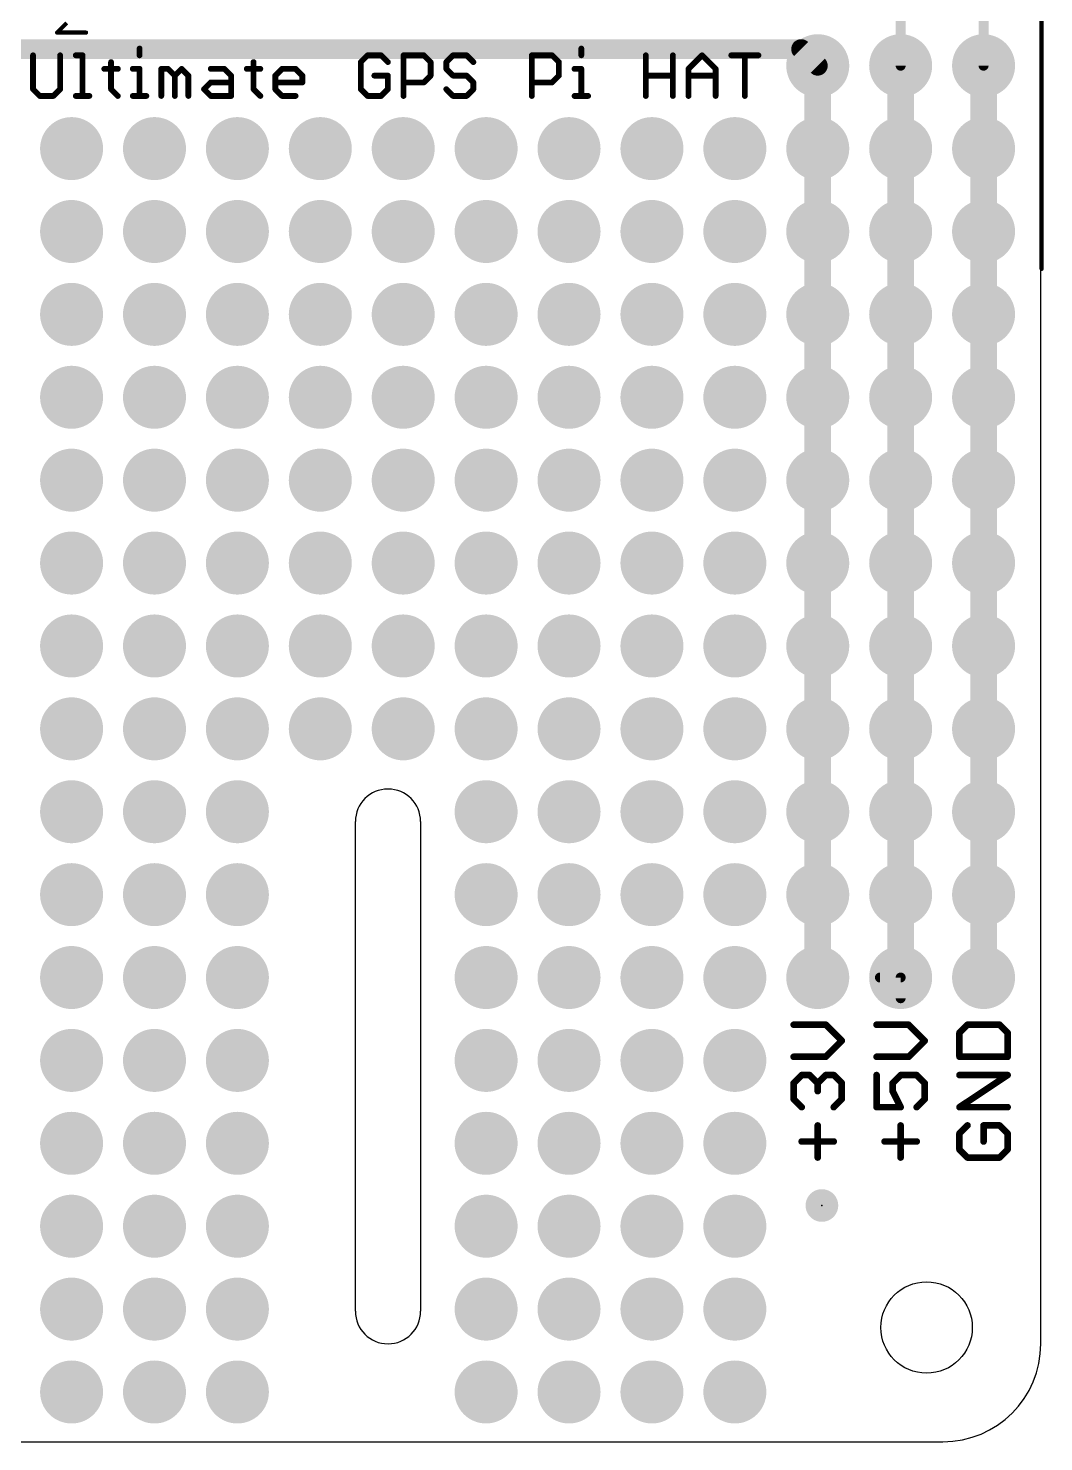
# Model space of a CAD drawing. Extents: x -16.4 to 65.3, y 1 to 69.7.
# Drawn here: x 34.23 to 65.34, y 1.02 to 44.33 of the extents above; entities that cross this region are included whole.
import ezdxf

# ---------------------------------------------------------------- set-up
doc = ezdxf.new("R2010")
doc.units = 0
for name, color, linetype in [('1', 12, 'CONTINUOUS'), ('16', 132, 'CONTINUOUS'), ('18', 110, 'CONTINUOUS'), ('20', 40, 'CONTINUOUS'), ('21', 40, 'CONTINUOUS'), ('23', 53, 'CONTINUOUS'), ('47', 253, 'CONTINUOUS')]:
    doc.layers.add(name, color=color, linetype=linetype)

# ---------------------------------------------------------------- blocks, each defined once
blk = doc.blocks.new('PIE')
at = {"const_width": 0.5}
blk.add_lwpolyline([(0, -0.25, 1), (0, 0.25, 1), (0, -0.25)], format="xyb", dxfattribs=at)
blk = doc.blocks.new('ROUNDV')
at = {"const_width": 0.5}
blk.add_lwpolyline([(0, -0.25, 1), (0, 0.25, 1), (0, -0.25)], format="xyb", dxfattribs=at)

msp = doc.modelspace()

# ---------------------------------------------------------------- linework, layer by layer
at = {"layer": '1'}
for points, const_width in [([(60.96, 43.18), (60.96, 45.974)], 0.3048), ([(63.5, 45.466), (63.5, 43.18)], 0.3048), ([(57.912, 43.688), (32.258, 43.688)], 0.6096), ([(58.42, 43.18), (57.912, 43.688)], 0.6096), ([(58.42, 43.18), (58.42, 15.24)], 0.8128), ([(60.96, 43.18), (60.96, 14.986)], 0.8128), ([(63.5, 43.18), (63.5, 15.24)], 0.8128), ([(58.42, 15.24), (58.674, 15.24)], 0.8128)]:
    msp.add_lwpolyline(points, dxfattribs=dict(at, const_width=const_width))
for points, const_width in [([(58.0198, 43.7958, 1), (57.8042, 43.5802)], 0.3048), ([(57.912, 43.5356, 1), (57.912, 43.8404)], 0.3048), ([(58.6232, 43.18, 1), (58.2168, 43.18)], 0.4064), ([(58.3122, 43.0722, 1), (58.5278, 43.2878)], 0.3048), ([(61.1632, 43.18, 1), (60.7568, 43.18)], 0.4064), ([(63.7032, 43.18, 1), (63.2968, 43.18)], 0.4064), ([(60.8838, 43.18, 1), (61.0362, 43.18)], 0.1524), ([(63.4238, 43.18, 1), (63.5762, 43.18)], 0.1524), ([(58.42, 15.4432, 1), (58.42, 15.0368)], 0.4064), ([(58.674, 15.0368, 1), (58.674, 15.4432)], 0.4064), ([(58.2168, 15.24, 1), (58.6232, 15.24)], 0.4064), ([(60.7568, 14.986, 1), (61.1632, 14.986)], 0.4064), ([(63.2968, 15.24, 1), (63.7032, 15.24)], 0.4064)]:
    msp.add_lwpolyline(points, format="xyb", dxfattribs=dict(at, const_width=const_width))
at = {"layer": '16'}
for points, const_width in [([(58.42, 40.64), (58.42, 43.18)], 0.8128), ([(60.96, 40.64), (60.96, 43.18)], 0.8128), ([(63.5, 40.64), (63.5, 43.18)], 0.8128), ([(58.42, 38.1), (58.42, 40.64)], 0.8128), ([(60.96, 40.64), (60.96, 38.1)], 0.8128), ([(63.5, 40.64), (63.5, 38.1)], 0.8128), ([(58.42, 35.56), (58.42, 38.1)], 0.8128), ([(60.96, 38.1), (60.96, 35.56)], 0.8128), ([(63.5, 38.1), (63.5, 35.56)], 0.8128), ([(58.42, 33.02), (58.42, 35.56)], 0.8128), ([(60.96, 35.56), (60.96, 33.02)], 0.8128), ([(63.5, 35.56), (63.5, 33.02)], 0.8128), ([(58.42, 30.48), (58.42, 33.02)], 0.8128), ([(60.96, 33.02), (60.96, 30.48)], 0.8128), ([(63.5, 33.02), (63.5, 30.48)], 0.8128), ([(58.42, 27.94), (58.42, 30.48)], 0.8128), ([(60.96, 30.48), (60.96, 27.94)], 0.8128), ([(63.5, 30.48), (63.5, 27.94)], 0.8128), ([(58.42, 25.4), (58.42, 27.94)], 0.8128), ([(60.96, 27.94), (60.96, 25.4)], 0.8128), ([(63.5, 27.94), (63.5, 25.4)], 0.8128), ([(58.42, 22.86), (58.42, 25.4)], 0.8128), ([(60.96, 25.4), (60.96, 22.86)], 0.8128), ([(63.5, 25.4), (63.5, 22.86)], 0.8128), ([(58.42, 20.32), (58.42, 22.86)], 0.8128), ([(60.96, 22.86), (60.96, 20.32)], 0.8128), ([(63.5, 22.86), (63.5, 20.32)], 0.8128), ([(58.42, 17.78), (58.42, 20.32)], 0.8128), ([(60.96, 20.32), (60.96, 17.78)], 0.8128), ([(63.5, 20.32), (63.5, 17.78)], 0.8128), ([(58.42, 15.24), (58.42, 17.78)], 0.8128), ([(60.96, 17.78), (60.96, 15.24)], 0.8128), ([(63.5, 17.78), (63.5, 15.24)], 0.8128), ([(60.325, 15.24), (60.96, 15.24)], 0.3048), ([(60.96, 15.24), (60.96, 14.605)], 0.3048)]:
    msp.add_lwpolyline(points, dxfattribs=dict(at, const_width=const_width))
for points, const_width in [([(58.6232, 43.18, 1), (58.2168, 43.18)], 0.4064), ([(61.1632, 43.18, 1), (60.7568, 43.18)], 0.4064), ([(63.7032, 43.18, 1), (63.2968, 43.18)], 0.4064), ([(58.6232, 40.64, 1), (58.2168, 40.64)], 0.4064), ([(58.2168, 40.64, 1), (58.6232, 40.64)], 0.4064), ([(61.1632, 40.64, 1), (60.7568, 40.64)], 0.4064), ([(60.7568, 40.64, 1), (61.1632, 40.64)], 0.4064), ([(63.7032, 40.64, 1), (63.2968, 40.64)], 0.4064), ([(63.2968, 40.64, 1), (63.7032, 40.64)], 0.4064), ([(58.6232, 38.1, 1), (58.2168, 38.1)], 0.4064), ([(58.2168, 38.1, 1), (58.6232, 38.1)], 0.4064), ([(61.1632, 38.1, 1), (60.7568, 38.1)], 0.4064), ([(60.7568, 38.1, 1), (61.1632, 38.1)], 0.4064), ([(63.7032, 38.1, 1), (63.2968, 38.1)], 0.4064), ([(63.2968, 38.1, 1), (63.7032, 38.1)], 0.4064), ([(58.6232, 35.56, 1), (58.2168, 35.56)], 0.4064), ([(61.1632, 35.56, 1), (60.7568, 35.56)], 0.4064), ([(63.7032, 35.56, 1), (63.2968, 35.56)], 0.4064), ([(58.2168, 35.56, 1), (58.6232, 35.56)], 0.4064), ([(60.7568, 35.56, 1), (61.1632, 35.56)], 0.4064), ([(63.2968, 35.56, 1), (63.7032, 35.56)], 0.4064), ([(58.6232, 33.02, 1), (58.2168, 33.02)], 0.4064), ([(61.1632, 33.02, 1), (60.7568, 33.02)], 0.4064), ([(63.7032, 33.02, 1), (63.2968, 33.02)], 0.4064), ([(58.2168, 33.02, 1), (58.6232, 33.02)], 0.4064), ([(60.7568, 33.02, 1), (61.1632, 33.02)], 0.4064), ([(63.2968, 33.02, 1), (63.7032, 33.02)], 0.4064), ([(58.6232, 30.48, 1), (58.2168, 30.48)], 0.4064), ([(61.1632, 30.48, 1), (60.7568, 30.48)], 0.4064), ([(63.7032, 30.48, 1), (63.2968, 30.48)], 0.4064), ([(58.2168, 30.48, 1), (58.6232, 30.48)], 0.4064), ([(60.7568, 30.48, 1), (61.1632, 30.48)], 0.4064), ([(63.2968, 30.48, 1), (63.7032, 30.48)], 0.4064), ([(58.6232, 27.94, 1), (58.2168, 27.94)], 0.4064), ([(61.1632, 27.94, 1), (60.7568, 27.94)], 0.4064), ([(63.7032, 27.94, 1), (63.2968, 27.94)], 0.4064), ([(58.2168, 27.94, 1), (58.6232, 27.94)], 0.4064), ([(60.7568, 27.94, 1), (61.1632, 27.94)], 0.4064), ([(63.2968, 27.94, 1), (63.7032, 27.94)], 0.4064), ([(58.6232, 25.4, 1), (58.2168, 25.4)], 0.4064), ([(58.2168, 25.4, 1), (58.6232, 25.4)], 0.4064), ([(61.1632, 25.4, 1), (60.7568, 25.4)], 0.4064), ([(60.7568, 25.4, 1), (61.1632, 25.4)], 0.4064), ([(63.7032, 25.4, 1), (63.2968, 25.4)], 0.4064), ([(63.2968, 25.4, 1), (63.7032, 25.4)], 0.4064), ([(58.6232, 22.86, 1), (58.2168, 22.86)], 0.4064), ([(58.2168, 22.86, 1), (58.6232, 22.86)], 0.4064), ([(61.1632, 22.86, 1), (60.7568, 22.86)], 0.4064), ([(60.7568, 22.86, 1), (61.1632, 22.86)], 0.4064), ([(63.7032, 22.86, 1), (63.2968, 22.86)], 0.4064), ([(63.2968, 22.86, 1), (63.7032, 22.86)], 0.4064), ([(58.6232, 20.32, 1), (58.2168, 20.32)], 0.4064), ([(58.2168, 20.32, 1), (58.6232, 20.32)], 0.4064), ([(61.1632, 20.32, 1), (60.7568, 20.32)], 0.4064), ([(60.7568, 20.32, 1), (61.1632, 20.32)], 0.4064), ([(63.7032, 20.32, 1), (63.2968, 20.32)], 0.4064), ([(63.2968, 20.32, 1), (63.7032, 20.32)], 0.4064), ([(58.6232, 17.78, 1), (58.2168, 17.78)], 0.4064), ([(58.2168, 17.78, 1), (58.6232, 17.78)], 0.4064), ([(61.1632, 17.78, 1), (60.7568, 17.78)], 0.4064), ([(60.7568, 17.78, 1), (61.1632, 17.78)], 0.4064), ([(63.7032, 17.78, 1), (63.2968, 17.78)], 0.4064), ([(63.2968, 17.78, 1), (63.7032, 17.78)], 0.4064), ([(58.2168, 15.24, 1), (58.6232, 15.24)], 0.4064), ([(60.325, 15.3162, 1), (60.325, 15.1638)], 0.1524), ([(60.7568, 15.24, 1), (61.1632, 15.24)], 0.4064), ([(61.0362, 15.24, 1), (60.8838, 15.24)], 0.1524), ([(60.96, 15.1638, 1), (60.96, 15.3162)], 0.1524), ([(63.2968, 15.24, 1), (63.7032, 15.24)], 0.4064), ([(60.8838, 14.605, 1), (61.0362, 14.605)], 0.1524)]:
    msp.add_lwpolyline(points, format="xyb", dxfattribs=dict(at, const_width=const_width))
at = {"layer": '20'}
for p, q in [((65.254, 4.016), (65.254, 54.516)), ((44.254, 5.016), (44.254, 20.016)), ((46.254, 20.016), (46.254, 5.016)), ((3.254, 1.016), (62.254, 1.016))]:
    msp.add_line(p, q, dxfattribs=at)
msp.add_circle((61.754, 4.516), 1.4, dxfattribs=at)
for centre, radius, start, end in [((45.254, 20.016), 1, 90, 180), ((45.254, 20.016), 1, 0, 90), ((45.254, 5.016), 1, 180, 270), ((45.254, 5.016), 1, 270, 0), ((62.254, 4.016), 3, 270, 0)]:
    msp.add_arc(centre, radius, start, end, dxfattribs=at)
at = {"layer": '21'}
for points, const_width in [([(35.1147, 44.1954), (35.4113, 44.492)], 0.127), ([(36.0045, 44.1954), (35.1147, 44.1954)], 0.127), ([(37.6425, 43.7062), (37.6425, 43.4986)], 0.1778), ([(51.1764, 43.7062), (51.1764, 43.4986)], 0.1778), ([(34.3789, 43.4986), (34.3789, 42.4605)], 0.1778), ([(35.2093, 42.4605), (35.2093, 43.4986)], 0.1778), ([(35.6886, 43.4986), (35.8962, 43.4986)], 0.1778), ([(35.8962, 43.4986), (35.8962, 42.2529)], 0.1778), ([(36.7694, 43.291), (36.7694, 42.4605)], 0.1778), ([(41.1351, 43.291), (41.1351, 42.4605)], 0.1778), ([(44.6277, 43.4986), (44.4201, 43.291)], 0.1778), ([(44.4201, 43.291), (44.4201, 42.4605)], 0.1778), ([(45.043, 43.4986), (44.6277, 43.4986)], 0.1778), ([(45.2506, 43.291), (45.043, 43.4986)], 0.1778), ([(45.7298, 42.2529), (45.7298, 43.4986)], 0.1778), ([(45.7298, 43.4986), (46.3527, 43.4986)], 0.1778), ([(46.3527, 43.4986), (46.5603, 43.291)], 0.1778), ([(46.5603, 43.291), (46.5603, 42.8757)], 0.1778), ([(47.2472, 43.4986), (47.0396, 43.291)], 0.1778), ([(47.0396, 43.291), (47.0396, 43.0833)], 0.1778), ([(47.6624, 43.4986), (47.2472, 43.4986)], 0.1778), ([(47.87, 43.291), (47.6624, 43.4986)], 0.1778), ([(49.659, 42.2529), (49.659, 43.4986)], 0.1778), ([(49.659, 43.4986), (50.2819, 43.4986)], 0.1778), ([(50.2819, 43.4986), (50.4895, 43.291)], 0.1778), ([(50.4895, 43.291), (50.4895, 42.8757)], 0.1778), ([(53.1516, 42.2529), (53.1516, 43.4986)], 0.1778), ([(53.9821, 43.4986), (53.9821, 42.2529)], 0.1778), ([(54.4614, 43.0833), (54.8766, 43.4986)], 0.1778), ([(54.8766, 43.4986), (55.2918, 43.0833)], 0.1778), ([(55.7711, 43.4986), (56.6015, 43.4986)], 0.1778), ([(56.1863, 42.2529), (56.1863, 43.4986)], 0.1778), ([(36.5618, 43.0833), (36.977, 43.0833)], 0.1778), ([(37.4349, 43.0833), (37.6425, 43.0833)], 0.1778), ([(37.6425, 43.0833), (37.6425, 42.2529)], 0.1778), ([(38.3081, 42.2529), (38.3081, 43.0833)], 0.1778), ([(38.3081, 43.0833), (38.5157, 43.0833)], 0.1778), ([(38.5157, 43.0833), (38.7233, 42.8757)], 0.1778), ([(38.7233, 42.8757), (38.9309, 43.0833)], 0.1778), ([(38.7233, 42.8757), (38.7233, 42.2529)], 0.1778), ([(38.9309, 43.0833), (39.1385, 42.8757)], 0.1778), ([(39.1385, 42.8757), (39.1385, 42.2529)], 0.1778), ([(39.8254, 43.0833), (40.2406, 43.0833)], 0.1778), ([(40.2406, 43.0833), (40.4482, 42.8757)], 0.1778), ([(40.4482, 42.8757), (40.4482, 42.2529)], 0.1778), ([(40.9275, 43.0833), (41.3427, 43.0833)], 0.1778), ([(41.8007, 42.8757), (42.0083, 43.0833)], 0.1778), ([(41.8007, 42.4605), (41.8007, 42.8757)], 0.1778), ([(42.0083, 43.0833), (42.4235, 43.0833)], 0.1778), ([(42.4235, 43.0833), (42.6311, 42.8757)], 0.1778), ([(42.6311, 42.8757), (42.6311, 42.6681)], 0.1778), ([(45.2506, 42.8757), (44.8353, 42.8757)], 0.1778), ([(45.2506, 42.4605), (45.2506, 42.8757)], 0.1778), ([(46.5603, 42.8757), (46.3527, 42.6681)], 0.1778), ([(47.0396, 43.0833), (47.2472, 42.8757)], 0.1778), ([(47.2472, 42.8757), (47.6624, 42.8757)], 0.1778), ([(47.6624, 42.8757), (47.87, 42.6681)], 0.1778), ([(50.4895, 42.8757), (50.2819, 42.6681)], 0.1778), ([(50.9688, 43.0833), (51.1764, 43.0833)], 0.1778), ([(51.1764, 43.0833), (51.1764, 42.2529)], 0.1778), ([(53.1516, 42.8757), (53.9821, 42.8757)], 0.1778), ([(54.4614, 42.2529), (54.4614, 43.0833)], 0.1778), ([(54.4614, 42.8757), (55.2918, 42.8757)], 0.1778), ([(55.2918, 43.0833), (55.2918, 42.2529)], 0.1778), ([(34.3789, 42.4605), (34.5865, 42.2529)], 0.1778), ([(35.0017, 42.2529), (35.2093, 42.4605)], 0.1778), ([(36.7694, 42.4605), (36.977, 42.2529)], 0.1778), ([(39.6178, 42.4605), (39.8254, 42.6681)], 0.1778), ([(39.8254, 42.2529), (39.6178, 42.4605)], 0.1778), ([(39.8254, 42.6681), (40.4482, 42.6681)], 0.1778), ([(41.1351, 42.4605), (41.3427, 42.2529)], 0.1778), ([(42.6311, 42.6681), (41.8007, 42.6681)], 0.1778), ([(42.0083, 42.2529), (41.8007, 42.4605)], 0.1778), ([(44.4201, 42.4605), (44.6277, 42.2529)], 0.1778), ([(45.043, 42.2529), (45.2506, 42.4605)], 0.1778), ([(46.3527, 42.6681), (45.7298, 42.6681)], 0.1778), ([(47.2472, 42.2529), (47.0396, 42.4605)], 0.1778), ([(47.87, 42.4605), (47.6624, 42.2529)], 0.1778), ([(47.87, 42.6681), (47.87, 42.4605)], 0.1778), ([(50.2819, 42.6681), (49.659, 42.6681)], 0.1778), ([(34.5865, 42.2529), (35.0017, 42.2529)], 0.1778), ([(35.6886, 42.2529), (36.1038, 42.2529)], 0.1778), ([(37.4349, 42.2529), (37.8501, 42.2529)], 0.1778), ([(40.4482, 42.2529), (39.8254, 42.2529)], 0.1778), ([(42.4235, 42.2529), (42.0083, 42.2529)], 0.1778), ([(44.6277, 42.2529), (45.043, 42.2529)], 0.1778), ([(47.6624, 42.2529), (47.2472, 42.2529)], 0.1778), ([(50.9688, 42.2529), (51.384, 42.2529)], 0.1778), ([(58.6651, 13.7944), (57.6821, 13.7944)], 0.2032), ([(59.1566, 13.3029), (58.6651, 13.7944)], 0.2032), ([(61.2051, 13.7944), (60.2221, 13.7944)], 0.2032), ([(61.6966, 13.3029), (61.2051, 13.7944)], 0.2032), ([(63.0079, 13.7944), (62.7621, 13.5486)], 0.2032), ([(63.9909, 13.7944), (63.0079, 13.7944)], 0.2032), ([(64.2366, 13.5486), (63.9909, 13.7944)], 0.2032), ([(62.7621, 13.5486), (62.7621, 12.8114)], 0.2032), ([(64.2366, 12.8114), (64.2366, 13.5486)], 0.2032), ([(58.6651, 12.8114), (59.1566, 13.3029)], 0.2032), ([(61.2051, 12.8114), (61.6966, 13.3029)], 0.2032), ([(57.6821, 12.8114), (58.6651, 12.8114)], 0.2032), ([(60.2221, 12.8114), (61.2051, 12.8114)], 0.2032), ([(62.7621, 12.8114), (64.2366, 12.8114)], 0.2032), ([(57.6821, 12.005), (57.9279, 12.2508)], 0.2032), ([(57.9279, 12.2508), (58.1736, 12.2508)], 0.2032), ([(58.1736, 12.2508), (58.4194, 12.005)], 0.2032), ([(58.4194, 12.005), (58.6651, 12.2508)], 0.2032), ([(58.6651, 12.2508), (58.9109, 12.2508)], 0.2032), ([(58.9109, 12.2508), (59.1566, 12.005)], 0.2032), ([(60.2221, 12.2508), (60.2221, 11.2678)], 0.2032), ([(60.7136, 12.005), (60.9594, 12.2508)], 0.2032), ([(60.9594, 12.2508), (61.4509, 12.2508)], 0.2032), ([(61.4509, 12.2508), (61.6966, 12.005)], 0.2032), ([(62.7621, 11.2678), (64.2366, 12.2508)], 0.2032), ([(64.2366, 12.2508), (62.7621, 12.2508)], 0.2032), ([(57.6821, 11.5135), (57.6821, 12.005)], 0.2032), ([(58.4194, 12.005), (58.4194, 11.7593)], 0.2032), ([(59.1566, 12.005), (59.1566, 11.5135)], 0.2032), ([(60.7136, 11.7593), (60.7136, 12.005)], 0.2032), ([(60.9594, 11.2678), (60.7136, 11.7593)], 0.2032), ([(61.6966, 12.005), (61.6966, 11.5135)], 0.2032), ([(57.9279, 11.2678), (57.6821, 11.5135)], 0.2032), ([(59.1566, 11.5135), (58.9109, 11.2678)], 0.2032), ([(60.2221, 11.2678), (60.9594, 11.2678)], 0.2032), ([(61.6966, 11.5135), (61.4509, 11.2678)], 0.2032), ([(64.2366, 11.2678), (62.7621, 11.2678)], 0.2032), ([(58.4194, 9.7242), (58.4194, 10.7072)], 0.2032), ([(60.9594, 9.7242), (60.9594, 10.7072)], 0.2032), ([(63.0079, 10.7072), (62.7621, 10.4614)], 0.2032), ([(62.7621, 10.4614), (62.7621, 9.9699)], 0.2032), ([(63.9909, 10.7072), (63.4994, 10.7072)], 0.2032), ([(63.4994, 10.7072), (63.4994, 10.2157)], 0.2032), ([(64.2366, 10.4614), (63.9909, 10.7072)], 0.2032), ([(64.2366, 9.9699), (64.2366, 10.4614)], 0.2032), ([(57.9279, 10.2157), (58.9109, 10.2157)], 0.2032), ([(60.4679, 10.2157), (61.4509, 10.2157)], 0.2032), ([(62.7621, 9.9699), (63.0079, 9.7242)], 0.2032), ([(63.9909, 9.7242), (64.2366, 9.9699)], 0.2032), ([(63.0079, 9.7242), (63.9909, 9.7242)], 0.2032)]:
    msp.add_lwpolyline(points, dxfattribs=dict(at, const_width=const_width))
for points, const_width in [([(35.1147, 44.2271, 1), (35.1147, 44.1636)], 0.0635), ([(35.0923, 44.2178, 1), (35.1372, 44.1729)], 0.0635), ([(36.0045, 44.1636, 1), (36.0045, 44.2271)], 0.0635), ([(37.687, 43.7062, 1), (37.5981, 43.7062)], 0.0889), ([(51.2208, 43.7062, 1), (51.1319, 43.7062)], 0.0889), ([(34.4233, 43.4986, 1), (34.3345, 43.4986)], 0.0889), ([(35.2538, 43.4986, 1), (35.1649, 43.4986)], 0.0889), ([(35.6886, 43.543, 1), (35.6886, 43.4541)], 0.0889), ([(35.9407, 43.4986, 1), (35.8518, 43.4986)], 0.0889), ([(35.8962, 43.4541, 1), (35.8962, 43.543)], 0.0889), ([(36.8138, 43.291, 1), (36.7249, 43.291)], 0.0889), ([(37.5981, 43.4986, 1), (37.687, 43.4986)], 0.0889), ([(41.1796, 43.291, 1), (41.0907, 43.291)], 0.0889), ([(44.3887, 43.3224, 1), (44.4516, 43.2595)], 0.0889), ([(44.4646, 43.291, 1), (44.3757, 43.291)], 0.0889), ([(44.6277, 43.543, 1), (44.6277, 43.4541)], 0.0889), ([(44.6592, 43.4671, 1), (44.5963, 43.53)], 0.0889), ([(45.0744, 43.53, 1), (45.0115, 43.4671)], 0.0889), ([(45.043, 43.4541, 1), (45.043, 43.543)], 0.0889), ([(45.2191, 43.2595, 1), (45.282, 43.3224)], 0.0889), ([(45.7298, 43.543, 1), (45.7298, 43.4541)], 0.0889), ([(45.7743, 43.4986, 1), (45.6854, 43.4986)], 0.0889), ([(46.3841, 43.53, 1), (46.3213, 43.4671)], 0.0889), ([(46.3527, 43.4541, 1), (46.3527, 43.543)], 0.0889), ([(46.6047, 43.291, 1), (46.5158, 43.291)], 0.0889), ([(46.5289, 43.2595, 1), (46.5917, 43.3224)], 0.0889), ([(47.0081, 43.3224, 1), (47.071, 43.2595)], 0.0889), ([(47.084, 43.291, 1), (46.9951, 43.291)], 0.0889), ([(47.2472, 43.543, 1), (47.2472, 43.4541)], 0.0889), ([(47.2786, 43.4671, 1), (47.2158, 43.53)], 0.0889), ([(47.6938, 43.53, 1), (47.631, 43.4671)], 0.0889), ([(47.6624, 43.4541, 1), (47.6624, 43.543)], 0.0889), ([(47.8386, 43.2595, 1), (47.9014, 43.3224)], 0.0889), ([(49.659, 43.543, 1), (49.659, 43.4541)], 0.0889), ([(49.7035, 43.4986, 1), (49.6146, 43.4986)], 0.0889), ([(50.3133, 43.53, 1), (50.2504, 43.4671)], 0.0889), ([(50.2819, 43.4541, 1), (50.2819, 43.543)], 0.0889), ([(50.5339, 43.291, 1), (50.445, 43.291)], 0.0889), ([(50.458, 43.2595, 1), (50.5209, 43.3224)], 0.0889), ([(51.1319, 43.4986, 1), (51.2208, 43.4986)], 0.0889), ([(53.1961, 43.4986, 1), (53.1072, 43.4986)], 0.0889), ([(54.0265, 43.4986, 1), (53.9376, 43.4986)], 0.0889), ([(54.908, 43.53, 1), (54.8451, 43.4671)], 0.0889), ([(54.908, 43.4671, 1), (54.8451, 43.53)], 0.0889), ([(55.7711, 43.543, 1), (55.7711, 43.4541)], 0.0889), ([(56.2307, 43.4986, 1), (56.1418, 43.4986)], 0.0889), ([(56.6015, 43.4541, 1), (56.6015, 43.543)], 0.0889), ([(36.5618, 43.1278, 1), (36.5618, 43.0389)], 0.0889), ([(36.977, 43.0389, 1), (36.977, 43.1278)], 0.0889), ([(37.4349, 43.1278, 1), (37.4349, 43.0389)], 0.0889), ([(37.687, 43.0833, 1), (37.5981, 43.0833)], 0.0889), ([(37.6425, 43.0389, 1), (37.6425, 43.1278)], 0.0889), ([(38.3525, 43.0833, 1), (38.2636, 43.0833)], 0.0889), ([(38.3081, 43.1278, 1), (38.3081, 43.0389)], 0.0889), ([(38.5471, 43.1148, 1), (38.4843, 43.0519)], 0.0889), ([(38.5157, 43.0389, 1), (38.5157, 43.1278)], 0.0889), ([(38.7677, 42.8757, 1), (38.6788, 42.8757)], 0.0889), ([(38.6919, 42.9072, 1), (38.7547, 42.8443)], 0.0889), ([(38.6919, 42.8443, 1), (38.7547, 42.9072)], 0.0889), ([(38.9623, 43.1148, 1), (38.8995, 43.0519)], 0.0889), ([(38.9623, 43.0519, 1), (38.8995, 43.1148)], 0.0889), ([(39.183, 42.8757, 1), (39.0941, 42.8757)], 0.0889), ([(39.1071, 42.8443, 1), (39.1699, 42.9072)], 0.0889), ([(39.8254, 43.1278, 1), (39.8254, 43.0389)], 0.0889), ([(40.2721, 43.1148, 1), (40.2092, 43.0519)], 0.0889), ([(40.2406, 43.0389, 1), (40.2406, 43.1278)], 0.0889), ([(40.4927, 42.8757, 1), (40.4038, 42.8757)], 0.0889), ([(40.4168, 42.8443, 1), (40.4797, 42.9072)], 0.0889), ([(40.9275, 43.1278, 1), (40.9275, 43.0389)], 0.0889), ([(41.3427, 43.0389, 1), (41.3427, 43.1278)], 0.0889), ([(41.7692, 42.9072, 1), (41.8321, 42.8443)], 0.0889), ([(41.8451, 42.8757, 1), (41.7562, 42.8757)], 0.0889), ([(42.0083, 43.1278, 1), (42.0083, 43.0389)], 0.0889), ([(42.0397, 43.0519, 1), (41.9769, 43.1148)], 0.0889), ([(42.4549, 43.1148, 1), (42.3921, 43.0519)], 0.0889), ([(42.4235, 43.0389, 1), (42.4235, 43.1278)], 0.0889), ([(42.6756, 42.8757, 1), (42.5867, 42.8757)], 0.0889), ([(42.5997, 42.8443, 1), (42.6625, 42.9072)], 0.0889), ([(44.8353, 42.9202, 1), (44.8353, 42.8313)], 0.0889), ([(45.295, 42.8757, 1), (45.2061, 42.8757)], 0.0889), ([(45.2506, 42.8313, 1), (45.2506, 42.9202)], 0.0889), ([(46.5158, 42.8757, 1), (46.6047, 42.8757)], 0.0889), ([(46.5917, 42.8443, 1), (46.5289, 42.9072)], 0.0889), ([(47.071, 43.1148, 1), (47.0081, 43.0519)], 0.0889), ([(46.9951, 43.0833, 1), (47.084, 43.0833)], 0.0889), ([(47.2472, 42.9202, 1), (47.2472, 42.8313)], 0.0889), ([(47.2158, 42.8443, 1), (47.2786, 42.9072)], 0.0889), ([(47.6938, 42.9072, 1), (47.631, 42.8443)], 0.0889), ([(47.6624, 42.8313, 1), (47.6624, 42.9202)], 0.0889), ([(50.445, 42.8757, 1), (50.5339, 42.8757)], 0.0889), ([(50.5209, 42.8443, 1), (50.458, 42.9072)], 0.0889), ([(50.9688, 43.1278, 1), (50.9688, 43.0389)], 0.0889), ([(51.2208, 43.0833, 1), (51.1319, 43.0833)], 0.0889), ([(51.1764, 43.0389, 1), (51.1764, 43.1278)], 0.0889), ([(53.1516, 42.9202, 1), (53.1516, 42.8313)], 0.0889), ([(53.9821, 42.8313, 1), (53.9821, 42.9202)], 0.0889), ([(54.4299, 43.1148, 1), (54.4928, 43.0519)], 0.0889), ([(54.5058, 43.0833, 1), (54.4169, 43.0833)], 0.0889), ([(54.4614, 42.9202, 1), (54.4614, 42.8313)], 0.0889), ([(55.3362, 43.0833, 1), (55.2473, 43.0833)], 0.0889), ([(55.2604, 43.0519, 1), (55.3232, 43.1148)], 0.0889), ([(55.2918, 42.8313, 1), (55.2918, 42.9202)], 0.0889), ([(34.4103, 42.4919, 1), (34.3475, 42.4291)], 0.0889), ([(34.3345, 42.4605, 1), (34.4233, 42.4605)], 0.0889), ([(35.1649, 42.4605, 1), (35.2538, 42.4605)], 0.0889), ([(35.2408, 42.4291, 1), (35.1779, 42.4919)], 0.0889), ([(36.8008, 42.4919, 1), (36.738, 42.4291)], 0.0889), ([(36.7249, 42.4605, 1), (36.8138, 42.4605)], 0.0889), ([(39.6492, 42.4919, 1), (39.5864, 42.4291)], 0.0889), ([(39.5864, 42.4919, 1), (39.6492, 42.4291)], 0.0889), ([(39.8254, 42.7126, 1), (39.8254, 42.6237)], 0.0889), ([(39.8568, 42.6367, 1), (39.794, 42.6995)], 0.0889), ([(40.4482, 42.6237, 1), (40.4482, 42.7126)], 0.0889), ([(41.1666, 42.4919, 1), (41.1037, 42.4291)], 0.0889), ([(41.0907, 42.4605, 1), (41.1796, 42.4605)], 0.0889), ([(41.8007, 42.7126, 1), (41.8007, 42.6237)], 0.0889), ([(41.8321, 42.4919, 1), (41.7692, 42.4291)], 0.0889), ([(41.7562, 42.4605, 1), (41.8451, 42.4605)], 0.0889), ([(42.5867, 42.6681, 1), (42.6756, 42.6681)], 0.0889), ([(42.6311, 42.6237, 1), (42.6311, 42.7126)], 0.0889), ([(44.4516, 42.4919, 1), (44.3887, 42.4291)], 0.0889), ([(44.3757, 42.4605, 1), (44.4646, 42.4605)], 0.0889), ([(45.2061, 42.4605, 1), (45.295, 42.4605)], 0.0889), ([(45.282, 42.4291, 1), (45.2191, 42.4919)], 0.0889), ([(45.7298, 42.7126, 1), (45.7298, 42.6237)], 0.0889), ([(46.3213, 42.6995, 1), (46.3841, 42.6367)], 0.0889), ([(46.3527, 42.6237, 1), (46.3527, 42.7126)], 0.0889), ([(47.071, 42.4919, 1), (47.0081, 42.4291)], 0.0889), ([(47.9145, 42.6681, 1), (47.8256, 42.6681)], 0.0889), ([(47.8256, 42.4605, 1), (47.9145, 42.4605)], 0.0889), ([(47.8386, 42.6367, 1), (47.9014, 42.6995)], 0.0889), ([(47.9014, 42.4291, 1), (47.8386, 42.4919)], 0.0889), ([(49.659, 42.7126, 1), (49.659, 42.6237)], 0.0889), ([(50.2504, 42.6995, 1), (50.3133, 42.6367)], 0.0889), ([(50.2819, 42.6237, 1), (50.2819, 42.7126)], 0.0889), ([(34.5865, 42.2974, 1), (34.5865, 42.2085)], 0.0889), ([(34.5551, 42.2215, 1), (34.6179, 42.2843)], 0.0889), ([(34.9703, 42.2843, 1), (35.0332, 42.2215)], 0.0889), ([(35.0017, 42.2085, 1), (35.0017, 42.2974)], 0.0889), ([(35.6886, 42.2974, 1), (35.6886, 42.2085)], 0.0889), ([(35.8518, 42.2529, 1), (35.9407, 42.2529)], 0.0889), ([(36.1038, 42.2085, 1), (36.1038, 42.2974)], 0.0889), ([(36.9456, 42.2215, 1), (37.0084, 42.2843)], 0.0889), ([(37.4349, 42.2974, 1), (37.4349, 42.2085)], 0.0889), ([(37.5981, 42.2529, 1), (37.687, 42.2529)], 0.0889), ([(37.8501, 42.2085, 1), (37.8501, 42.2974)], 0.0889), ([(38.2636, 42.2529, 1), (38.3525, 42.2529)], 0.0889), ([(38.6788, 42.2529, 1), (38.7677, 42.2529)], 0.0889), ([(39.0941, 42.2529, 1), (39.183, 42.2529)], 0.0889), ([(39.8254, 42.2974, 1), (39.8254, 42.2085)], 0.0889), ([(39.794, 42.2215, 1), (39.8568, 42.2843)], 0.0889), ([(40.4038, 42.2529, 1), (40.4927, 42.2529)], 0.0889), ([(40.4482, 42.2085, 1), (40.4482, 42.2974)], 0.0889), ([(41.3113, 42.2215, 1), (41.3742, 42.2843)], 0.0889), ([(42.0083, 42.2974, 1), (42.0083, 42.2085)], 0.0889), ([(41.9769, 42.2215, 1), (42.0397, 42.2843)], 0.0889), ([(42.4235, 42.2085, 1), (42.4235, 42.2974)], 0.0889), ([(44.6277, 42.2974, 1), (44.6277, 42.2085)], 0.0889), ([(44.5963, 42.2215, 1), (44.6592, 42.2843)], 0.0889), ([(45.0115, 42.2843, 1), (45.0744, 42.2215)], 0.0889), ([(45.043, 42.2085, 1), (45.043, 42.2974)], 0.0889), ([(45.6854, 42.2529, 1), (45.7743, 42.2529)], 0.0889), ([(47.2472, 42.2974, 1), (47.2472, 42.2085)], 0.0889), ([(47.2158, 42.2215, 1), (47.2786, 42.2843)], 0.0889), ([(47.631, 42.2843, 1), (47.6938, 42.2215)], 0.0889), ([(47.6624, 42.2085, 1), (47.6624, 42.2974)], 0.0889), ([(49.6146, 42.2529, 1), (49.7035, 42.2529)], 0.0889), ([(50.9688, 42.2974, 1), (50.9688, 42.2085)], 0.0889), ([(51.1319, 42.2529, 1), (51.2208, 42.2529)], 0.0889), ([(51.384, 42.2085, 1), (51.384, 42.2974)], 0.0889), ([(53.1072, 42.2529, 1), (53.1961, 42.2529)], 0.0889), ([(53.9376, 42.2529, 1), (54.0265, 42.2529)], 0.0889), ([(54.4169, 42.2529, 1), (54.5058, 42.2529)], 0.0889), ([(55.2473, 42.2529, 1), (55.3362, 42.2529)], 0.0889), ([(56.1418, 42.2529, 1), (56.2307, 42.2529)], 0.0889), ([(57.6821, 13.8452, 1), (57.6821, 13.7436)], 0.1016), ([(58.701, 13.8303, 1), (58.6292, 13.7585)], 0.1016), ([(58.6651, 13.7436, 1), (58.6651, 13.8452)], 0.1016), ([(60.2221, 13.8452, 1), (60.2221, 13.7436)], 0.1016), ([(61.241, 13.8303, 1), (61.1692, 13.7585)], 0.1016), ([(61.2051, 13.7436, 1), (61.2051, 13.8452)], 0.1016), ([(63.0079, 13.8452, 1), (63.0079, 13.7436)], 0.1016), ([(63.0438, 13.7585, 1), (62.972, 13.8303)], 0.1016), ([(64.0268, 13.8303, 1), (63.9549, 13.7585)], 0.1016), ([(63.9909, 13.7436, 1), (63.9909, 13.8452)], 0.1016), ([(62.8129, 13.5486, 1), (62.7113, 13.5486)], 0.1016), ([(62.7262, 13.5846, 1), (62.7981, 13.5127)], 0.1016), ([(64.2874, 13.5486, 1), (64.1858, 13.5486)], 0.1016), ([(64.2007, 13.5127, 1), (64.2725, 13.5846)], 0.1016), ([(59.1925, 13.267, 1), (59.1207, 13.3388)], 0.1016), ([(59.1207, 13.267, 1), (59.1925, 13.3388)], 0.1016), ([(61.7325, 13.267, 1), (61.6607, 13.3388)], 0.1016), ([(61.6607, 13.267, 1), (61.7325, 13.3388)], 0.1016), ([(57.6821, 12.8622, 1), (57.6821, 12.7606)], 0.1016), ([(58.6292, 12.8473, 1), (58.701, 12.7755)], 0.1016), ([(58.6651, 12.7606, 1), (58.6651, 12.8622)], 0.1016), ([(60.2221, 12.8622, 1), (60.2221, 12.7606)], 0.1016), ([(61.1692, 12.8473, 1), (61.241, 12.7755)], 0.1016), ([(61.2051, 12.7606, 1), (61.2051, 12.8622)], 0.1016), ([(62.7621, 12.8622, 1), (62.7621, 12.7606)], 0.1016), ([(62.7113, 12.8114, 1), (62.8129, 12.8114)], 0.1016), ([(64.1858, 12.8114, 1), (64.2874, 12.8114)], 0.1016), ([(64.2366, 12.7606, 1), (64.2366, 12.8622)], 0.1016), ([(57.9279, 12.3016, 1), (57.9279, 12.2)], 0.1016), ([(57.9638, 12.2148, 1), (57.892, 12.2867)], 0.1016), ([(58.2095, 12.2867, 1), (58.1377, 12.2148)], 0.1016), ([(58.1736, 12.2, 1), (58.1736, 12.3016)], 0.1016), ([(58.6651, 12.3016, 1), (58.6651, 12.2)], 0.1016), ([(58.701, 12.2148, 1), (58.6292, 12.2867)], 0.1016), ([(58.9468, 12.2867, 1), (58.8749, 12.2148)], 0.1016), ([(58.9109, 12.2, 1), (58.9109, 12.3016)], 0.1016), ([(60.2729, 12.2508, 1), (60.1713, 12.2508)], 0.1016), ([(60.9594, 12.3016, 1), (60.9594, 12.2)], 0.1016), ([(60.9953, 12.2148, 1), (60.9235, 12.2867)], 0.1016), ([(61.4868, 12.2867, 1), (61.4149, 12.2148)], 0.1016), ([(61.4509, 12.2, 1), (61.4509, 12.3016)], 0.1016), ([(62.7621, 12.3016, 1), (62.7621, 12.2)], 0.1016), ([(64.2648, 12.2085, 1), (64.2084, 12.293)], 0.1016), ([(64.2366, 12.2, 1), (64.2366, 12.3016)], 0.1016), ([(57.7329, 12.005, 1), (57.6313, 12.005)], 0.1016), ([(57.6462, 12.0409, 1), (57.7181, 11.9691)], 0.1016), ([(58.4702, 12.005, 1), (58.3686, 12.005)], 0.1016), ([(58.3835, 12.0409, 1), (58.4553, 11.9691)], 0.1016), ([(58.3686, 11.7593, 1), (58.4702, 11.7593)], 0.1016), ([(58.3835, 11.9691, 1), (58.4553, 12.0409)], 0.1016), ([(59.2074, 12.005, 1), (59.1058, 12.005)], 0.1016), ([(59.1207, 11.9691, 1), (59.1925, 12.0409)], 0.1016), ([(60.7644, 12.005, 1), (60.6628, 12.005)], 0.1016), ([(60.6777, 12.0409, 1), (60.7495, 11.9691)], 0.1016), ([(60.7591, 11.782, 1), (60.6682, 11.7366)], 0.1016), ([(60.6628, 11.7593, 1), (60.7644, 11.7593)], 0.1016), ([(61.7474, 12.005, 1), (61.6458, 12.005)], 0.1016), ([(61.6607, 11.9691, 1), (61.7325, 12.0409)], 0.1016), ([(57.7181, 11.5495, 1), (57.6462, 11.4776)], 0.1016), ([(57.6313, 11.5135, 1), (57.7329, 11.5135)], 0.1016), ([(57.892, 11.2319, 1), (57.9638, 11.3037)], 0.1016), ([(58.8749, 11.3037, 1), (58.9468, 11.2319)], 0.1016), ([(59.1058, 11.5135, 1), (59.2074, 11.5135)], 0.1016), ([(59.1925, 11.4776, 1), (59.1207, 11.5495)], 0.1016), ([(60.2221, 11.3186, 1), (60.2221, 11.217)], 0.1016), ([(60.1713, 11.2678, 1), (60.2729, 11.2678)], 0.1016), ([(60.9139, 11.2451, 1), (61.0048, 11.2905)], 0.1016), ([(60.9594, 11.217, 1), (60.9594, 11.3186)], 0.1016), ([(61.4149, 11.3037, 1), (61.4868, 11.2319)], 0.1016), ([(61.6458, 11.5135, 1), (61.7474, 11.5135)], 0.1016), ([(61.7325, 11.4776, 1), (61.6607, 11.5495)], 0.1016), ([(62.7621, 11.3186, 1), (62.7621, 11.217)], 0.1016), ([(62.734, 11.3101, 1), (62.7903, 11.2255)], 0.1016), ([(64.2366, 11.217, 1), (64.2366, 11.3186)], 0.1016), ([(58.4702, 10.7072, 1), (58.3686, 10.7072)], 0.1016), ([(61.0102, 10.7072, 1), (60.9086, 10.7072)], 0.1016), ([(62.8129, 10.4614, 1), (62.7113, 10.4614)], 0.1016), ([(62.7262, 10.4973, 1), (62.7981, 10.4255)], 0.1016), ([(63.0438, 10.6712, 1), (62.972, 10.7431)], 0.1016), ([(63.4994, 10.758, 1), (63.4994, 10.6564)], 0.1016), ([(63.5502, 10.7072, 1), (63.4486, 10.7072)], 0.1016), ([(64.0268, 10.7431, 1), (63.9549, 10.6712)], 0.1016), ([(63.9909, 10.6564, 1), (63.9909, 10.758)], 0.1016), ([(64.2874, 10.4614, 1), (64.1858, 10.4614)], 0.1016), ([(64.2007, 10.4255, 1), (64.2725, 10.4973)], 0.1016), ([(57.9279, 10.2665, 1), (57.9279, 10.1649)], 0.1016), ([(58.9109, 10.1649, 1), (58.9109, 10.2665)], 0.1016), ([(60.4679, 10.2665, 1), (60.4679, 10.1649)], 0.1016), ([(61.4509, 10.1649, 1), (61.4509, 10.2665)], 0.1016), ([(62.7981, 10.0059, 1), (62.7262, 9.934)], 0.1016), ([(62.7113, 9.9699, 1), (62.8129, 9.9699)], 0.1016), ([(63.4486, 10.2157, 1), (63.5502, 10.2157)], 0.1016), ([(64.1858, 9.9699, 1), (64.2874, 9.9699)], 0.1016), ([(64.2725, 9.934, 1), (64.2007, 10.0059)], 0.1016), ([(58.3686, 9.7242, 1), (58.4702, 9.7242)], 0.1016), ([(60.9086, 9.7242, 1), (61.0102, 9.7242)], 0.1016), ([(63.0079, 9.775, 1), (63.0079, 9.6734)], 0.1016), ([(62.972, 9.6883, 1), (63.0438, 9.7601)], 0.1016), ([(63.9549, 9.7601, 1), (64.0268, 9.6883)], 0.1016), ([(63.9909, 9.6734, 1), (63.9909, 9.775)], 0.1016)]:
    msp.add_lwpolyline(points, format="xyb", dxfattribs=dict(at, const_width=const_width))
at = {"layer": '23'}
msp.add_point((58.547, 8.255), dxfattribs=at)
at = {"layer": '47', "const_width": 0.13}
msp.add_lwpolyline([(65.278, 36.957), (65.278, 67.101)], dxfattribs=at)
at = {"layer": '47', "const_width": 0.065}
msp.add_lwpolyline([(65.2455, 36.957, 1), (65.3105, 36.957)], format="xyb", dxfattribs=at)

# ---------------------------------------------------------------- block references
at = {"layer": '1'}
msp.add_blockref('PIE', (58.547, 8.255), dxfattribs=at)
at = {"layer": '18', "xscale": 1.9304, "yscale": 1.9304}
for p in [(58.42, 43.18), (58.42, 43.18), (60.96, 43.18), (60.96, 43.18), (63.5, 43.18), (63.5, 43.18), (35.56, 40.64), (35.56, 40.64), (38.1, 40.64), (38.1, 40.64), (40.64, 40.64), (40.64, 40.64), (43.18, 40.64), (43.18, 40.64), (45.72, 40.64), (45.72, 40.64), (48.26, 40.64), (48.26, 40.64), (50.8, 40.64), (50.8, 40.64), (53.34, 40.64), (53.34, 40.64), (55.88, 40.64), (55.88, 40.64), (58.42, 40.64), (58.42, 40.64), (60.96, 40.64), (60.96, 40.64), (63.5, 40.64), (63.5, 40.64), (35.56, 38.1), (35.56, 38.1), (38.1, 38.1), (38.1, 38.1), (40.64, 38.1), (40.64, 38.1), (43.18, 38.1), (43.18, 38.1), (45.72, 38.1), (45.72, 38.1), (48.26, 38.1), (48.26, 38.1), (50.8, 38.1), (50.8, 38.1), (53.34, 38.1), (53.34, 38.1), (55.88, 38.1), (55.88, 38.1), (58.42, 38.1), (58.42, 38.1), (60.96, 38.1), (60.96, 38.1), (63.5, 38.1), (63.5, 38.1), (35.56, 35.56), (35.56, 35.56), (38.1, 35.56), (38.1, 35.56), (40.64, 35.56), (40.64, 35.56), (43.18, 35.56), (43.18, 35.56), (45.72, 35.56), (45.72, 35.56), (48.26, 35.56), (48.26, 35.56), (50.8, 35.56), (50.8, 35.56), (53.34, 35.56), (53.34, 35.56), (55.88, 35.56), (55.88, 35.56), (58.42, 35.56), (58.42, 35.56), (60.96, 35.56), (60.96, 35.56), (63.5, 35.56), (63.5, 35.56), (35.56, 33.02), (35.56, 33.02), (38.1, 33.02), (38.1, 33.02), (40.64, 33.02), (40.64, 33.02), (43.18, 33.02), (43.18, 33.02), (45.72, 33.02), (45.72, 33.02), (48.26, 33.02), (48.26, 33.02), (50.8, 33.02), (50.8, 33.02), (53.34, 33.02), (53.34, 33.02), (55.88, 33.02), (55.88, 33.02), (58.42, 33.02), (58.42, 33.02), (60.96, 33.02), (60.96, 33.02), (63.5, 33.02), (63.5, 33.02), (35.56, 30.48), (35.56, 30.48), (38.1, 30.48), (38.1, 30.48), (40.64, 30.48), (40.64, 30.48), (43.18, 30.48), (43.18, 30.48), (45.72, 30.48), (45.72, 30.48), (48.26, 30.48), (48.26, 30.48), (50.8, 30.48), (50.8, 30.48), (53.34, 30.48), (53.34, 30.48), (55.88, 30.48), (55.88, 30.48), (58.42, 30.48), (58.42, 30.48), (60.96, 30.48), (60.96, 30.48), (63.5, 30.48), (63.5, 30.48), (35.56, 27.94), (35.56, 27.94), (38.1, 27.94), (38.1, 27.94), (40.64, 27.94), (40.64, 27.94), (43.18, 27.94), (43.18, 27.94), (45.72, 27.94), (45.72, 27.94), (48.26, 27.94), (48.26, 27.94), (50.8, 27.94), (50.8, 27.94), (53.34, 27.94), (53.34, 27.94), (55.88, 27.94), (55.88, 27.94), (58.42, 27.94), (58.42, 27.94), (60.96, 27.94), (60.96, 27.94), (63.5, 27.94), (63.5, 27.94), (35.56, 25.4), (35.56, 25.4), (38.1, 25.4), (38.1, 25.4), (40.64, 25.4), (40.64, 25.4), (43.18, 25.4), (43.18, 25.4), (45.72, 25.4), (45.72, 25.4), (48.26, 25.4), (48.26, 25.4), (50.8, 25.4), (50.8, 25.4), (53.34, 25.4), (53.34, 25.4), (55.88, 25.4), (55.88, 25.4), (58.42, 25.4), (58.42, 25.4), (60.96, 25.4), (60.96, 25.4), (63.5, 25.4), (63.5, 25.4), (35.56, 22.86), (35.56, 22.86), (38.1, 22.86), (38.1, 22.86), (40.64, 22.86), (40.64, 22.86), (43.18, 22.86), (43.18, 22.86), (45.72, 22.86), (45.72, 22.86), (48.26, 22.86), (48.26, 22.86), (50.8, 22.86), (50.8, 22.86), (53.34, 22.86), (53.34, 22.86), (55.88, 22.86), (55.88, 22.86), (58.42, 22.86), (58.42, 22.86), (60.96, 22.86), (60.96, 22.86), (63.5, 22.86), (63.5, 22.86), (35.56, 20.32), (35.56, 20.32), (38.1, 20.32), (38.1, 20.32), (40.64, 20.32), (40.64, 20.32), (48.26, 20.32), (48.26, 20.32), (50.8, 20.32), (50.8, 20.32), (53.34, 20.32), (53.34, 20.32), (55.88, 20.32), (55.88, 20.32), (58.42, 20.32), (58.42, 20.32), (60.96, 20.32), (60.96, 20.32), (63.5, 20.32), (63.5, 20.32), (35.56, 17.78), (35.56, 17.78), (38.1, 17.78), (38.1, 17.78), (40.64, 17.78), (40.64, 17.78), (48.26, 17.78), (48.26, 17.78), (50.8, 17.78), (50.8, 17.78), (53.34, 17.78), (53.34, 17.78), (55.88, 17.78), (55.88, 17.78), (58.42, 17.78), (58.42, 17.78), (60.96, 17.78), (60.96, 17.78), (63.5, 17.78), (63.5, 17.78), (35.56, 15.24), (35.56, 15.24), (38.1, 15.24), (38.1, 15.24), (40.64, 15.24), (40.64, 15.24), (48.26, 15.24), (48.26, 15.24), (50.8, 15.24), (50.8, 15.24), (53.34, 15.24), (53.34, 15.24), (55.88, 15.24), (55.88, 15.24), (58.42, 15.24), (58.42, 15.24), (60.96, 15.24), (60.96, 15.24), (63.5, 15.24), (63.5, 15.24), (35.56, 12.7), (35.56, 12.7), (38.1, 12.7), (38.1, 12.7), (40.64, 12.7), (40.64, 12.7), (48.26, 12.7), (48.26, 12.7), (50.8, 12.7), (50.8, 12.7), (53.34, 12.7), (53.34, 12.7), (55.88, 12.7), (55.88, 12.7), (35.56, 10.16), (35.56, 10.16), (38.1, 10.16), (38.1, 10.16), (40.64, 10.16), (40.64, 10.16), (48.26, 10.16), (48.26, 10.16), (50.8, 10.16), (50.8, 10.16), (53.34, 10.16), (53.34, 10.16), (55.88, 10.16), (55.88, 10.16), (35.56, 7.62), (35.56, 7.62), (38.1, 7.62), (38.1, 7.62), (40.64, 7.62), (40.64, 7.62), (48.26, 7.62), (48.26, 7.62), (50.8, 7.62), (50.8, 7.62), (53.34, 7.62), (53.34, 7.62), (55.88, 7.62), (55.88, 7.62), (35.56, 5.08), (35.56, 5.08), (38.1, 5.08), (38.1, 5.08), (40.64, 5.08), (40.64, 5.08), (48.26, 5.08), (48.26, 5.08), (50.8, 5.08), (50.8, 5.08), (53.34, 5.08), (53.34, 5.08), (55.88, 5.08), (55.88, 5.08), (35.56, 2.54), (35.56, 2.54), (38.1, 2.54), (38.1, 2.54), (40.64, 2.54), (40.64, 2.54), (48.26, 2.54), (48.26, 2.54), (50.8, 2.54), (50.8, 2.54), (53.34, 2.54), (53.34, 2.54), (55.88, 2.54), (55.88, 2.54)]:
    msp.add_blockref('ROUNDV', p, dxfattribs=at)

doc.saveas('drawing.dxf')
